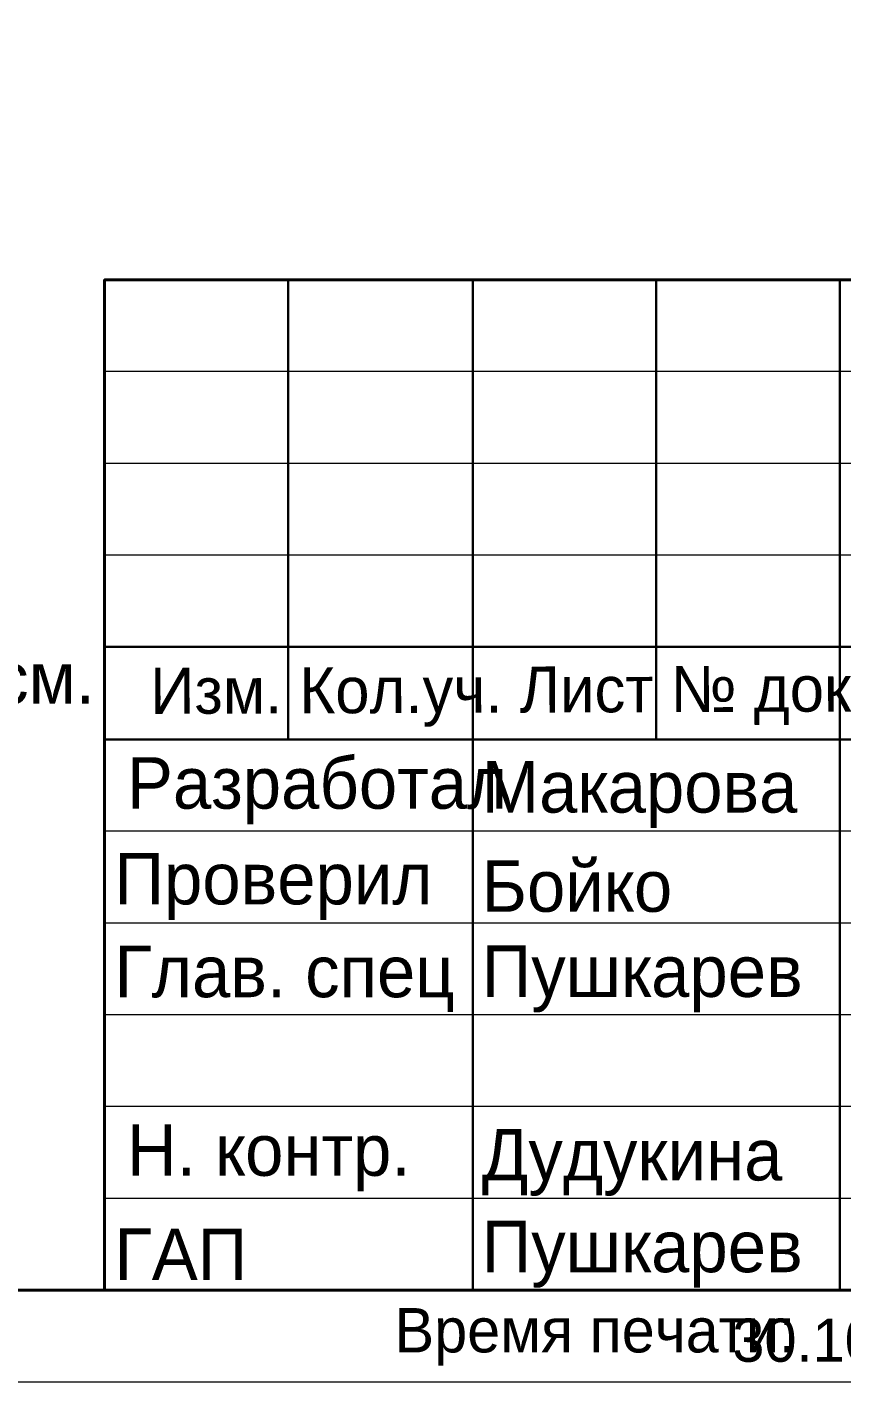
# Model space of a CAD drawing. Header units: millimetres. Extents: x 2294 to 908349, y -83289 to 219220.
# Drawn here: x 783055 to 787633, y 157873 to 165488 of the extents above; entities that cross this region are included whole.
import ezdxf

# ---------------------------------------------------------------- set-up
doc = ezdxf.new("R2010")
doc.units = ezdxf.units.MM
doc.layers.add('PDF _Геометрия', color=7, linetype='Continuous')
doc.layers.add('PDF _Текст', color=7, linetype='Continuous')

msp = doc.modelspace()

# ---------------------------------------------------------------- linework, layer by layer
at = {"layer": 'PDF _Геометрия', "lineweight": 18}
msp.add_lwpolyline([(803106.3, 219215.1), (716260.6, 219215.1), (716260.6, 157873.2), (803106.3, 157873.2)], dxfattribs=at)
at = {"layer": 'PDF _Геометрия', "lineweight": 40}
msp.add_lwpolyline([(802599.2, 218699.3), (802599.2, 158389), (718324, 158389), (718324, 218699.3)], close=True, dxfattribs=at)
msp.add_lwpolyline([(802599.2, 164067.7), (783491, 164067.7), (783491, 158389)], dxfattribs=at)
at = {"layer": 'PDF _Геометрия', "lineweight": 30}
for points in [[(784522.7, 164067.7), (784522.7, 161484.1)], [(785558.8, 164067.7), (785558.8, 158389)], [(786590.5, 164067.7), (786590.5, 161484.1)], [(787622.2, 164067.7), (787622.2, 158389)], [(790205.8, 162004.3), (783491, 162004.3)], [(802599.2, 161484.1), (790205.8, 161484.1), (783491, 161484.1)]]:
    msp.add_lwpolyline(points, dxfattribs=at)
at = {"layer": 'PDF _Геометрия', "lineweight": 9}
for points in [[(790205.8, 163551.9), (783491, 163551.9)], [(790205.8, 163036), (783491, 163036)], [(790205.8, 162520.2), (783491, 162520.2)], [(790205.8, 160968.3), (783491, 160968.3)], [(790205.8, 160452.4), (783491, 160452.4)], [(790205.8, 159936.6), (783491, 159936.6)], [(790205.8, 159420.7), (783491, 159420.7)], [(790205.8, 158904.9), (783491, 158904.9)]]:
    msp.add_lwpolyline(points, dxfattribs=at)

# ---------------------------------------------------------------- texts
at = {"layer": 'PDF _Текст', "attachment_point": 4, "style": ''}
for s, insert, char_height in [('11. Ведомости наружных откосов, отливов, металлических элементов фасада и деформационных швов см.', (763957.8, 161785.8), 288.462), ('Разработал', (783616.3, 161196.1), 289.45), ('Макарова', (785609.7, 161174.2), 289.45), ('12. Привязка светильника по горизонтали указана по центру светильника. Верх светильника выполнить', (763957.8, 160776), 288.462), ('Проверил', (783546.4, 160658.4), 289.45), ('Бойко', (785609.7, 160658.4), 289.45), ('Глав. спец', (783546.4, 160138.2), 289.45), ('Пушкарев', (785609.7, 160138.2), 289.45), ('Н. контр.', (783616.3, 159132.7), 289.45), ('Дудукина', (785609.7, 159106.5), 289.45), ('Пушкарев', (785609.7, 158590.7), 289.45), ('ГАП', (783546.4, 158590.7), 289.45)]:
    msp.add_mtext(s, dxfattribs=dict(at, insert=insert, char_height=char_height))
at = {"layer": 'PDF _Текст', "insert": (783747.5, 161718.4), "char_height": 258.781, "attachment_point": 4, "rotation": 0.19473, "style": ''}
msp.add_mtext('Изм. Кол.уч. Лист № док. Подпись', dxfattribs=at)
at = {"layer": 'PDF _Текст', "color": 9, "true_color": 0xc0c0c0, "attachment_point": 4, "style": ''}
for s, insert, char_height in [('Время печати:', (785120.1, 158126), 249.368), ('30.10.2024 17:45:37', (787017.3, 158106.1), 242.744)]:
    msp.add_mtext(s, dxfattribs=dict(at, insert=insert, char_height=char_height))

doc.saveas('drawing.dxf')
